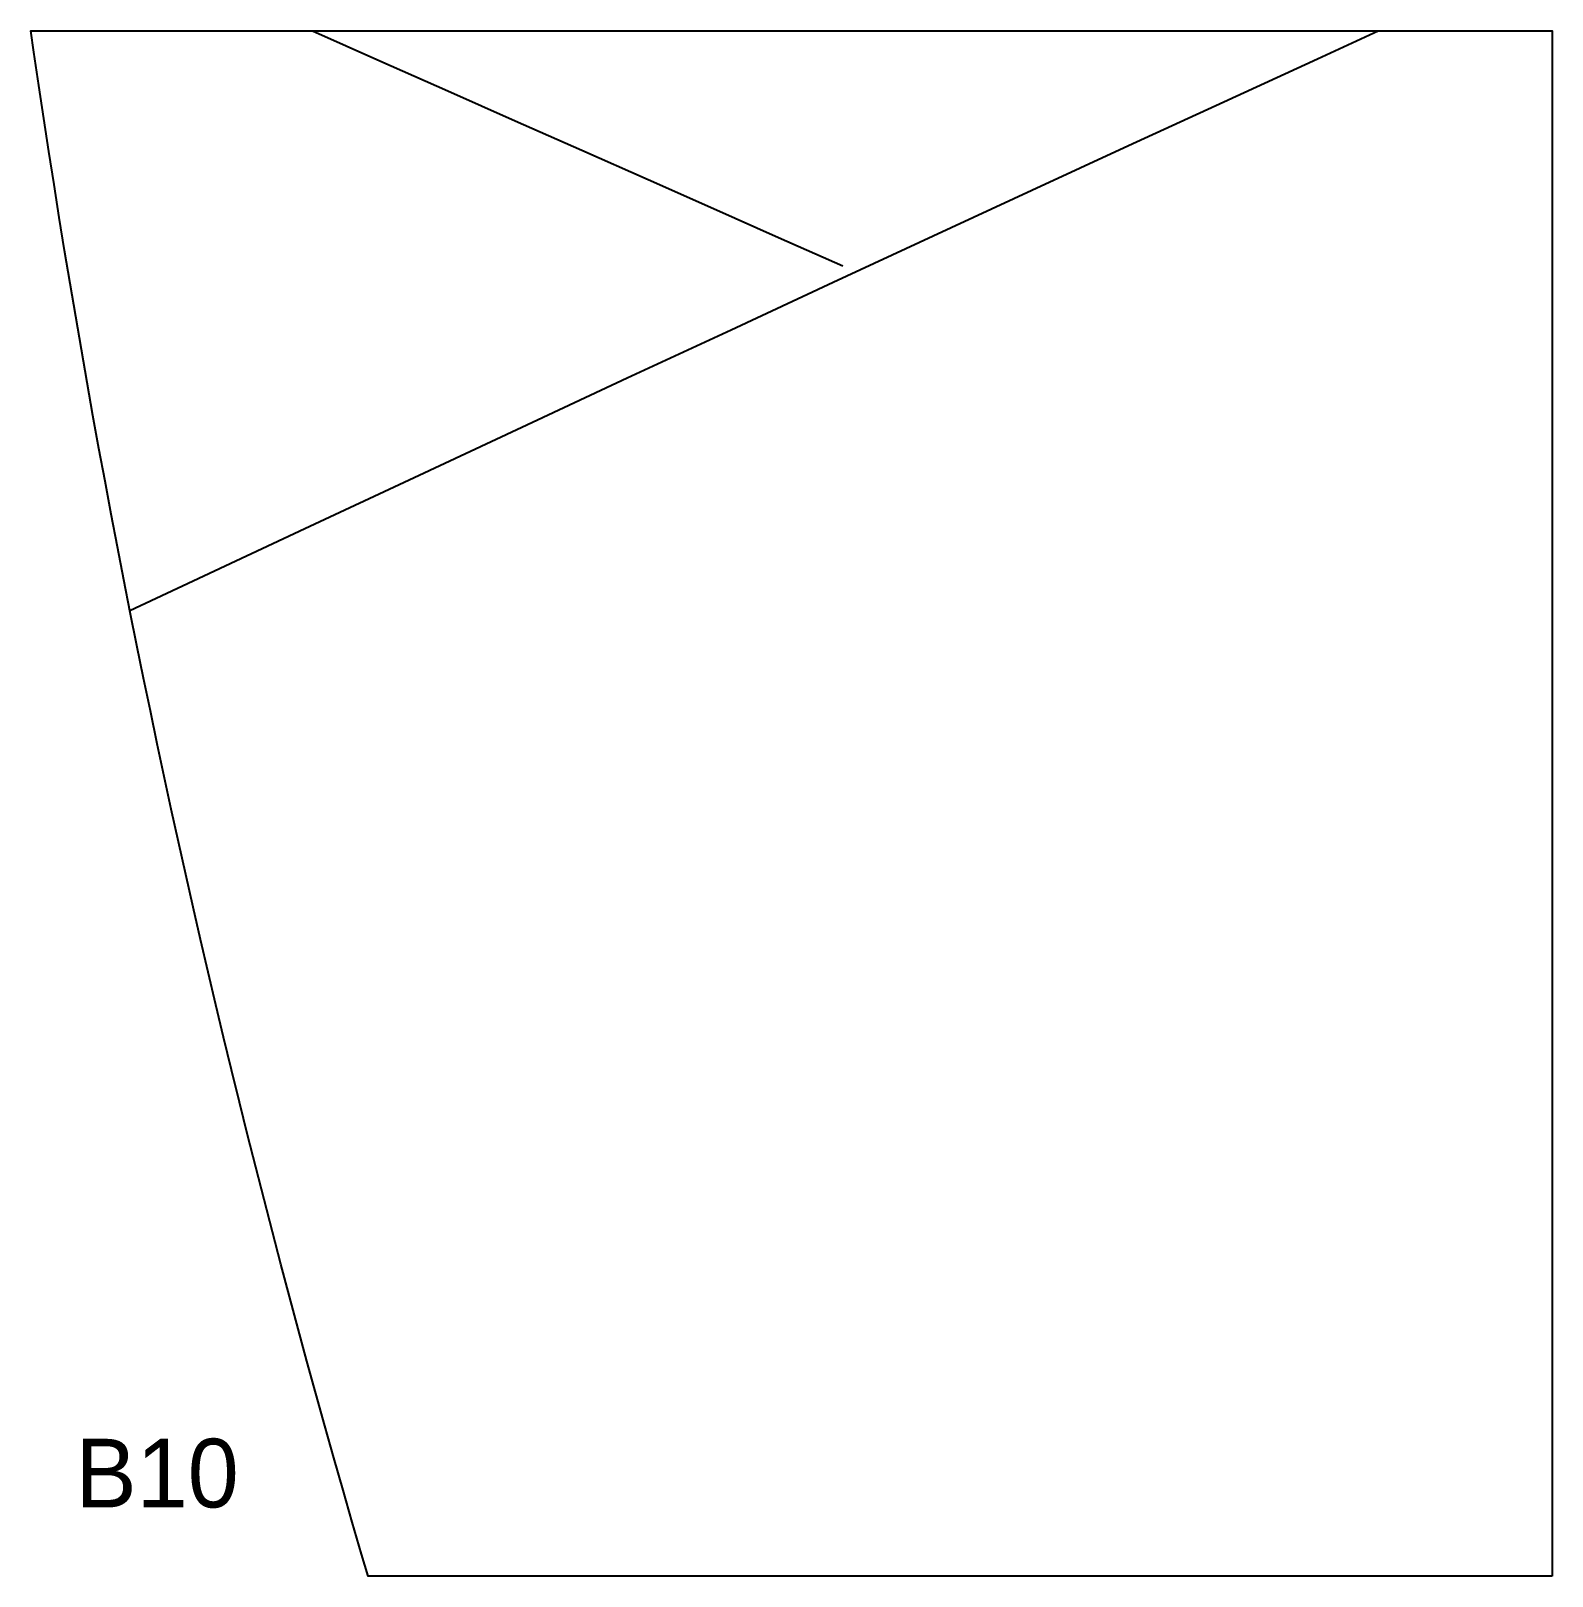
# Model space of a CAD drawing. Header units: millimetres. Extents: x 14 to 900, y 0 to 900.
import ezdxf

# ---------------------------------------------------------------- set-up
doc = ezdxf.new("R2010")
doc.units = ezdxf.units.MM
for name, color, linetype in [('CUT', 1, 'Continuous'), ('DECL', 30, 'Continuous'), ('HOUR15', 9, 'Continuous'), ('ID', 3, 'Continuous')]:
    doc.layers.add(name, color=color, linetype=linetype)

msp = doc.modelspace()

# ---------------------------------------------------------------- linework, layer by layer
at = {"layer": 'CUT'}
msp.add_lwpolyline([(900, 0), (210.47, 0), (206.72, 12.7), (201.27, 31.4), (195.87, 50.12), (190.53, 68.85), (185.25, 87.61), (180.02, 106.37), (174.85, 125.16), (169.75, 143.96), (164.69, 162.77), (159.7, 181.6), (154.76, 200.45), (149.88, 219.31), (145.06, 238.19), (140.3, 257.08), (135.6, 275.98), (130.95, 294.9), (126.36, 313.83), (121.83, 332.78), (117.36, 351.74), (112.94, 370.72), (108.59, 389.71), (104.29, 408.71), (100.05, 427.72), (95.87, 446.75), (91.75, 465.79), (87.68, 484.84), (83.68, 503.91), (79.73, 522.99), (75.84, 542.08), (72.01, 561.18), (68.24, 580.29), (64.53, 599.41), (60.88, 618.55), (57.28, 637.7), (53.74, 656.85), (50.27, 676.02), (46.85, 695.2), (43.49, 714.39), (40.19, 733.59), (36.94, 752.8), (33.76, 772.02), (30.64, 791.25), (27.57, 810.49), (24.56, 829.74), (21.62, 849), (18.73, 868.26), (15.9, 887.54), (14.11, 900), (900, 900), (900, 0)], close=True, dxfattribs=at)
at = {"layer": 'DECL'}
msp.add_lwpolyline([(71.78, 562.36), (108.61, 579.66), (173.54, 610.1), (237.3, 639.94), (299.92, 669.19), (361.42, 697.86), (421.85, 725.98), (481.23, 753.56), (539.59, 780.61), (596.97, 807.15), (653.37, 833.19), (708.85, 858.74), (763.4, 883.82), (798.66, 900)], dxfattribs=at)
at = {"layer": 'HOUR15'}
msp.add_lwpolyline([(178.12, 900), (217.29, 882.64), (256.91, 865.09), (296.15, 847.7), (335.02, 830.47), (373.53, 813.41), (411.68, 796.51), (449.48, 779.76), (486.94, 763.16)], dxfattribs=at)

# ---------------------------------------------------------------- texts
at = {"layer": 'ID'}
msp.add_text('B10', height=40, dxfattribs=at).set_placement((40, 40))

doc.saveas('drawing.dxf')
